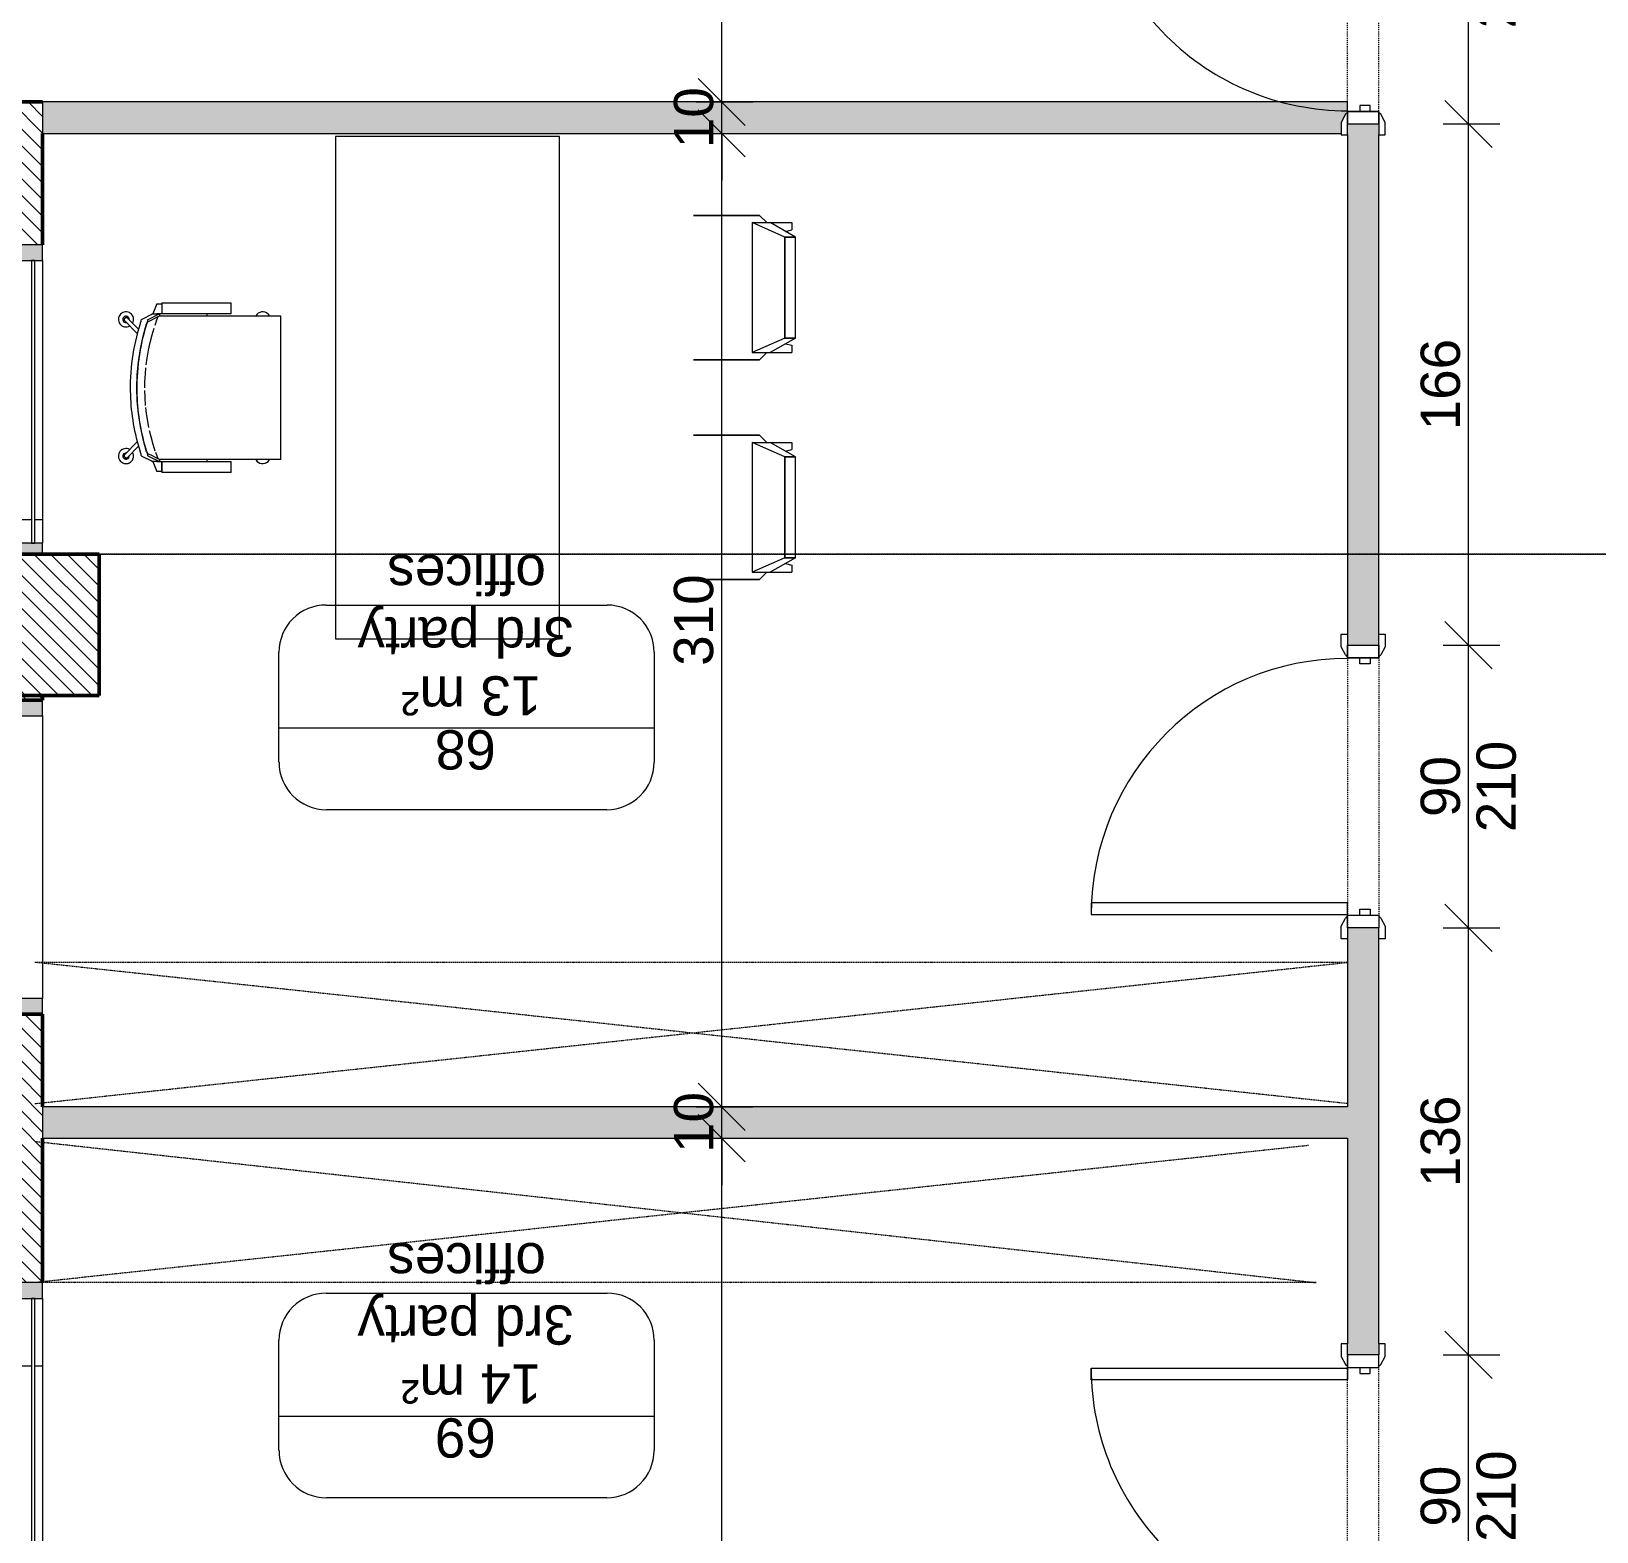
# Model space of a CAD drawing. Header units: centimetres. Extents: x -5566 to 5867, y -120 to 4683.
# Drawn here: x -4984.1 to -4485.6, y 3104.2 to 3582 of the extents above; entities that cross this region are included whole.
import ezdxf

# ---------------------------------------------------------------- set-up
doc = ezdxf.new("R2010")
doc.units = ezdxf.units.CM
doc.linetypes.add('Dash', pattern=[0.6, 0.3, -0.3])
doc.linetypes.add('Hidden_2', pattern=[0.6, 0.4, -0.2])
for name, color, linetype, lineweight in [('A-ANNO-DIMS', 211, 'Continuous', 5), ('A-AREA-IDEN', 2, 'Continuous', 5), ('A-DOOR', 31, 'Continuous', 13), ('A-DOOR-FRAM', 31, 'Continuous', 15), ('A-DOOR-HDLN', 31, 'Dash', 15), ('A-FLOR-OVHD', 1, 'Hidden_2', 18), ('A-GLAZ', 151, 'Continuous', 13), ('A-WALL', 113, 'Continuous', 13), ('A-WALL-PATT', 111, 'Continuous', 20), ('G-IMPT', 8, 'Continuous', 13), ('I-FURN', 30, 'Continuous', 13), ('I-WALL', 2, 'Continuous', 13), ('S-COLS', 52, 'Continuous', 13)]:
    doc.layers.add(name, color=color, linetype=linetype, lineweight=lineweight)
doc.styles.add('Arial', font='arial.ttf', dxfattribs={"height": 12.5})
doc.dimstyles.new('100_200_2_5mm_Arial_cm', dxfattribs={"dimscale": 30.48, "dimtxt": 12.753242, "dimasz": 0.492126, "dimexe": 0.328084, "dimexo": 0.0625, "dimgap": 0.082021, "dimtad": 1, "dimdec": 0, "dimzin": 0, "dimdsep": 46, "dimtxsty": 'Arial', "dimblk1": 'OBLIQUE', "dimblk2": 'OBLIQUE', "dimsah": 1, "dimcen": 0.09, "dimdle": 0.328084, "dimazin": 0, "dimtfac": 1, "dimtdec": 4, "dimtix": 1, "dimtmove": 0, "dimatfit": 3, "dimfxl": 0.328084, "dimfxlon": 1, "dimtvp": 1, "dimtolj": 1, "dimtzin": 0, "dimlwd": 15, "dimlwe": 15, "dimarcsym": 2})
doc.dimstyles.new('200_100_2_5mm_Arial_cm___OpenHeight', dxfattribs={"dimscale": 30.48, "dimtxt": 12.753242, "dimasz": 0.492126, "dimexe": 0.328084, "dimexo": 0.0625, "dimgap": 0.082021, "dimtad": 1, "dimdec": 0, "dimzin": 0, "dimdsep": 46, "dimtxsty": 'Arial', "dimblk1": 'OBLIQUE', "dimblk2": 'OBLIQUE', "dimsah": 1, "dimcen": 0.09, "dimdle": 0.328084, "dimazin": 0, "dimtfac": 1, "dimtdec": 4, "dimtix": 1, "dimtmove": 0, "dimatfit": 3, "dimfxl": 0.328084, "dimfxlon": 1, "dimtvp": 1, "dimtolj": 1, "dimtzin": 0, "dimlwd": 18, "dimlwe": 18, "dimarcsym": 2})

# ---------------------------------------------------------------- blocks, each defined once
blk = doc.blocks.new('AR_Structural_Columns_Concrete_Rec - 450 x 450mm-V5-Level _9_00')
at = {"layer": 'S-COLS'}
h = blk.add_hatch(dxfattribs=at)
h.set_pattern_fill('FP_8', color=8, style=0, pattern_type=2)
h.set_pattern_definition([(315, (0, 797.5), (2.65165, 2.65165), [])])
h.paths.add_polyline_path([(-22.5, 21), (-22.5, -22.5), (22.5, -22.5), (22.5, 22.5), (-22.5, 22.5)], flags=0)
at = {"layer": 'S-COLS', "lineweight": 50}
for p, q in [((22.5, 22.5), (-22.5, 22.5)), ((-22.5, 22.5), (-22.5, -22.5)), ((22.5, -22.5), (22.5, 22.5)), ((-22.5, -22.5), (22.5, -22.5))]:
    blk.add_line(p, q, dxfattribs=at)
blk = doc.blocks.new('AR_Int_Wood_Single - W90H210-1280878-Level _9_00')
at = {"layer": 'A-DOOR', "lineweight": 15}
for p, q in [((37, 5), (37, 86.6)), ((37, 86.6), (40.8, 86.6)), ((40.8, 86.6), (40.8, 5)), ((-45, 5), (-41, 5)), ((-41, 5), (-41, -5)), ((40.8, 5), (37, 5)), ((41, 5), (41, -5)), ((45, 5), (41, 5)), ((-41, -5), (-45, -5)), ((41, -5), (45, -5))]:
    blk.add_line(p, q, dxfattribs=at)
at = {"layer": 'A-DOOR'}
blk.add_arc((40.8, 5), 81.6, 90, 180, dxfattribs=at)
at = {"layer": 'A-DOOR-FRAM'}
for p, q in [((-44.5, 7), (-48.5, 7)), ((-48.5, 7), (-48.5, 5)), ((-48.5, 5), (-45, 5)), ((-41.9, 5.6), (-44.5, 7)), ((44.5, 7), (41.9, 5.6)), ((48.5, 7), (44.5, 7)), ((45, 5), (48.5, 5)), ((48.5, 5), (48.5, 7)), ((-39.1, 1), (-41, 1)), ((-39.1, -2.2), (-39.1, 1)), ((41, 1), (39.1, 1)), ((39.1, 1), (39.1, -2.2)), ((-41, -2.2), (-39.1, -2.2)), ((39.1, -2.2), (41, -2.2)), ((-48.5, -5), (-48.5, -7)), ((-45, -5), (-48.5, -5)), ((-48.5, -7), (-44.5, -7)), ((-44.5, -7), (-41.9, -5.6)), ((41.9, -5.6), (44.5, -7)), ((44.5, -7), (48.5, -7)), ((48.5, -5), (45, -5)), ((48.5, -7), (48.5, -5))]:
    blk.add_line(p, q, dxfattribs=at)
at = {"layer": 'A-DOOR-FRAM', "lineweight": 13}
for p, q in [((-41, 5), (-45, 5)), ((-45, 5), (-45, -5)), ((-41, -5), (-41, 5)), ((45, 5), (41, 5)), ((41, 5), (41, -5)), ((45, -5), (45, 5)), ((-45, -5), (-41, -5)), ((41, -5), (45, -5))]:
    blk.add_line(p, q, dxfattribs=at)
at = {"layer": 'A-DOOR-FRAM'}
for centre, start, end in [((-42.3, 4.9), 7.125, 60.2551), ((42.3, 4.9), 119.7449, 172.875), ((-42.3, -4.9), 299.7449, 352.875), ((42.3, -4.9), 187.125, 240.2551)]:
    blk.add_arc(centre, 0.806, start, end, dxfattribs=at)
at = {"layer": 'A-DOOR-HDLN'}
for p, q in [((-45, 5), (45, 5)), ((-45, -5), (45, -5))]:
    blk.add_line(p, q, dxfattribs=at)
blk = doc.blocks.new('AR_FUR_Chair_Armless - 12ZSTG16_dwg-385050-Level _9_00')
at = {"layer": 'G-IMPT', "lineweight": 5}
for p, q in [((-57.45, 16.09), (-49.41, 20.68)), ((-57.45, 16.09), (-49.41, 20.68)), ((-56.3, 20.68), (-56.3, 18.38)), ((-49.41, 20.68), (-56.3, 20.68)), ((-54.01, 16.09), (-43.66, 20.68)), ((-54.01, 16.09), (-43.66, 20.68)), ((-43.66, 20.68), (-49.41, 20.68)), ((-48.26, 20.68), (-45.96, 22.98)), ((-45.96, 22.98), (-48.26, 20.68)), ((-45.96, 22.98), (-25, 22.98)), ((-25, 22.98), (-45.96, 22.98)), ((-43.66, 20.68), (-43.66, -20.68)), ((-57.45, -16.09), (-57.45, 16.09)), ((-57.45, 16.09), (-54.01, 16.09)), ((-57.45, -16.09), (-57.45, 16.09)), ((-54.01, 16.09), (-57.45, 16.09)), ((-54.3, 17.89), (-56.3, 18.38)), ((-54.01, -16.09), (-54.01, 16.09)), ((-54.01, 16.09), (-54.01, -16.09)), ((-57.45, -16.09), (-54.01, -16.09)), ((-57.45, -16.09), (-49.41, -20.68)), ((-54.01, -16.09), (-57.45, -16.09)), ((-57.45, -16.09), (-49.41, -20.68)), ((-54.3, -17.89), (-56.3, -18.38)), ((-56.3, -18.38), (-56.3, -20.68)), ((-54.01, -16.09), (-43.66, -20.68)), ((-54.01, -16.09), (-43.66, -20.68)), ((-49.41, -20.68), (-56.3, -20.68)), ((-43.66, -20.68), (-49.41, -20.68)), ((-45.96, -22.98), (-48.26, -20.68)), ((-45.96, -22.98), (-48.26, -20.68)), ((-45.96, -22.98), (-25, -22.98)), ((-25, -22.98), (-45.96, -22.98))]:
    blk.add_line(p, q, dxfattribs=at)
blk = doc.blocks.new('AR_FUR_Chair_Armless - AR_FUR_Chair_Armless-1211962-Level _9_00')
at = {"extrusion": (0, 0, -1), "zscale": -1, "rotation": 180}
blk.add_blockref('AR_FUR_Chair_Armless - 12ZSTG16_dwg-385050-Level _9_00', (0, 0), dxfattribs=at)
blk = doc.blocks.new('AR_FUR_Desk_Office - 160_70-376127-Level _9_00')
at = {"layer": 'I-FURN'}
for p, q in [((156.2, 73.1), (-3.8, 73.1)), ((-3.8, 73.1), (-3.8, 1.83)), ((156.2, 1.83), (156.2, 73.1)), ((-3.8, 1.83), (156.2, 1.83))]:
    blk.add_line(p, q, dxfattribs=at)
blk = doc.blocks.new('AR_FUR_Chair_Office - AR_FUR_Chair_Office-V21-Level _9_00')
at = {"layer": 'I-FURN'}
for p, q in [((22.86, 27.5), (-22.86, 27.5)), ((-22.86, 27.04), (-22.86, 27.5)), ((-22.86, 24.73), (-22.86, 27.04)), ((22.86, 27.5), (22.86, 27.04)), ((22.86, 27.04), (22.86, 24.73)), ((-22.86, 17), (-22.86, 24.73)), ((22.86, 24.73), (22.86, 17)), ((-22.86, 16.18), (-22.86, 17)), ((-22.86, -7.93), (-22.86, 16.18)), ((22.86, 17), (22.86, 16.18)), ((22.86, 16.18), (22.86, -7.93)), ((-23.5, 11.78), (-26.99, 11.72)), ((-26.99, 11.46), (-26.99, 11.72)), ((-26.99, 9.43), (-26.99, 11.46)), ((-23.5, 11.77), (-23.5, 11.51)), ((-23.5, 11.51), (-23.5, 9.43)), ((26.99, 11.72), (23.5, 11.78)), ((23.5, 11.51), (23.5, 11.77)), ((23.5, 9.43), (23.5, 11.51)), ((26.99, 11.72), (26.99, 11.46)), ((26.99, 11.46), (26.99, 9.43)), ((-26.99, 6.79), (-26.99, 9.43)), ((-26.99, -10.16), (-26.99, 6.79)), ((-23.5, 9.43), (-23.5, 6.79)), ((-23.5, 6.79), (-23.5, -10.16)), ((23.5, 6.79), (23.5, 9.43)), ((23.5, -10.16), (23.5, 6.79)), ((26.99, 9.43), (26.99, 6.79)), ((26.99, 6.79), (26.99, -10.16)), ((-22.86, 4.13), (-23.5, 4.13)), ((23.5, 4.13), (22.86, 4.13)), ((-22.86, -11.14), (-22.86, -7.93)), ((22.86, -7.93), (22.86, -11.14)), ((-26.99, -10.32), (-26.99, -10.16)), ((-26.99, -10.32), (-23.5, -10.32)), ((-26.67, -10.32), (-23.5, -10.32)), ((-26.67, -10.67), (-26.67, -10.32)), ((-26.67, -11.94), (-26.67, -10.67)), ((-26.67, -11.94), (-23.5, -13.21)), ((-23.5, -10.16), (-23.5, -10.32)), ((-23.5, -10.32), (-23.5, -11.11)), ((-23.5, -11.11), (-22.91, -11.11)), ((-23.5, -11.11), (-21.65, -14.8)), ((-23.5, -11.11), (-23.5, -11.94)), ((-23.5, -13.21), (-23.5, -11.94)), ((-23.5, -13.21), (-21.65, -16.89)), ((-22.91, -11.11), (-22.86, -11.11)), ((-22.89, -11.11), (-22.86, -11.11)), ((-22.86, -11.11), (-22.86, -11.11)), ((22.64, -11.55), (20.59, -12.29)), ((21.65, -14.8), (23.5, -11.11)), ((21.65, -16.89), (23.5, -13.21)), ((22.86, -11.11), (22.89, -11.11)), ((22.86, -11.11), (22.86, -11.11)), ((22.86, -11.11), (22.91, -11.11)), ((22.91, -11.11), (23.5, -11.11)), ((23.5, -10.32), (23.5, -10.16)), ((23.5, -10.32), (26.99, -10.32)), ((26.67, -10.32), (23.5, -10.32)), ((23.5, -11.11), (23.5, -10.32)), ((23.5, -11.94), (23.5, -11.11)), ((23.5, -13.21), (26.67, -11.94)), ((23.5, -11.94), (23.5, -13.21)), ((26.67, -10.32), (26.67, -10.67)), ((26.67, -10.67), (26.67, -11.94)), ((26.99, -10.16), (26.99, -10.32)), ((-22.17, -21.27), (-18.66, -17.76)), ((-17.25, -18.15), (-21.27, -22.17)), ((21.27, -22.17), (17.25, -18.15)), ((18.66, -17.76), (22.17, -21.27)), ((-22.06, -22.17), (-22.17, -22.06)), ((22.17, -22.06), (22.06, -22.17))]:
    blk.add_line(p, q, dxfattribs=at)
at = {"layer": 'I-FURN', "flags": 128}
for points in [[(-21.02, -14.79), (-21.63, -13.57), (-22.24, -12.35), (-22.85, -11.12)], [(-19.89, -12.52), (-21.67, -11.92), (-22.64, -11.55)], [(-21.65, -14.8), (-21.58, -14.86), (-21.44, -14.91), (-21.23, -14.96), (-20.97, -14.99)], [(-7.32, -15.31), (-9.44, -15.04), (-11.93, -14.61), (-14.41, -14.08), (-16.85, -13.46), (-18.95, -12.83)], [(12.7, -14.45), (10.7, -14.83), (8.2, -15.21), (6.28, -15.42)], [(20.19, -12.43), (18.08, -13.11), (15.64, -13.78), (13.69, -14.24)], [(20.97, -14.99), (21.23, -14.96), (21.44, -14.91), (21.58, -14.86), (21.65, -14.8)], [(22.85, -11.12), (22.24, -12.35), (21.63, -13.57), (21.02, -14.79)], [(-21.65, -16.89), (-21.58, -16.95), (-21.44, -17), (-21.23, -17.05), (-20.97, -17.08)], [(-20.87, -15.01), (-20.63, -15.1), (-20.39, -15.18)], [(20.39, -15.18), (16.4, -16.31), (12.36, -17.18), (8.26, -17.81), (4.14, -18.19), (0, -18.32), (-4.14, -18.19), (-8.26, -17.81), (-12.36, -17.18), (-16.4, -16.31), (-20.39, -15.18)], [(0, -15.74), (-1.89, -15.72), (-4.42, -15.59), (-6.32, -15.42)], [(5.61, -15.5), (3.16, -15.67), (0.87, -15.74)], [(20.39, -15.18), (20.63, -15.1), (20.87, -15.01)], [(20.97, -17.08), (21.23, -17.05), (21.44, -17), (21.58, -16.95), (21.65, -16.89)], [(-22.17, -21.27), (-22.25, -21.37), (-22.3, -21.48), (-22.33, -21.6), (-22.33, -21.73), (-22.3, -21.85), (-22.25, -21.96), (-22.17, -22.06)], [(-22.06, -22.17), (-21.96, -22.25), (-21.85, -22.3), (-21.73, -22.33), (-21.6, -22.33), (-21.48, -22.3), (-21.37, -22.25), (-21.27, -22.17)], [(21.27, -22.17), (21.37, -22.25), (21.48, -22.3), (21.6, -22.33), (21.73, -22.33), (21.85, -22.3), (21.96, -22.25), (22.06, -22.17)], [(22.17, -22.06), (22.25, -21.96), (22.3, -21.85), (22.33, -21.73), (22.33, -21.6), (22.3, -21.48), (22.25, -21.37), (22.17, -21.27)]]:
    blk.add_lwpolyline(points, dxfattribs=at)
at = {"layer": 'I-FURN'}
for centre, radius, start, end in [((-21.77, 21.77), 2.41, 135, 243), ((-21.77, 21.77), 2.4, 135, 243), ((-21.77, 21.77), 2.41, 116.9187, 135), ((-21.77, 21.77), 2.4, 117.0899, 135), ((21.77, 21.77), 2.4, 297, 45), ((21.77, 21.77), 2.41, 45, 63.0813), ((21.77, 21.77), 2.4, 45, 62.9101), ((21.77, 21.77), 2.41, 297, 45), ((-22.86, -13.21), 0.635, 180, 232.4486), ((-22.91, -11.43), 0.317, 79.4439, 90), ((22.91, -11.43), 0.318, 90, 100.5561), ((22.86, -13.21), 0.635, 307.5514, 0), ((-21.77, -21.77), 2.41, 60.3294, 225), ((-21.77, -21.77), 2.4, 60.4231, 225), ((21.77, -21.77), 2.41, 315, 119.6706), ((21.77, -21.77), 2.4, 315, 119.5769), ((-21.77, -21.77), 2.41, 225, 29.6706), ((-21.77, -21.77), 2.4, 225, 29.5769), ((-21.77, -21.77), 1, 85, 225), ((-21.77, -21.77), 1, 225, 5), ((-21.77, -21.77), 0.555, 183.4267, 225), ((-21.77, -21.77), 0.555, 225, 266.5733), ((21.77, -21.77), 2.41, 150.3294, 315), ((21.77, -21.77), 2.4, 150.4231, 315), ((21.77, -21.77), 1, 175, 315), ((21.77, -21.77), 1, 315, 95), ((21.77, -21.77), 0.555, 273.4267, 315), ((21.77, -21.77), 0.555, 315, 356.5733)]:
    blk.add_arc(centre, radius, start, end, dxfattribs=at)
for points in [[(-23.48, -13.36), (-23.47, -13.37), (-23.47, -13.38), (-23.47, -13.38)], [(-22.85, -11.12), (-22.86, -11.12), (-22.86, -11.12), (-22.86, -11.12)], [(-20.95, -14.84), (-20.97, -14.83), (-21, -14.81), (-21.02, -14.8), (-21.02, -14.79)], [(-20.39, -15.08), (-20.5, -15.04), (-20.73, -14.96), (-20.9, -14.88), (-20.95, -14.84)], [(20.95, -14.84), (20.9, -14.88), (20.73, -14.96), (20.5, -15.04), (20.39, -15.08)], [(21.02, -14.79), (21.02, -14.8), (21, -14.81), (20.97, -14.83), (20.95, -14.84)], [(22.86, -11.12), (22.86, -11.12), (22.86, -11.12), (22.85, -11.12)], [(23.47, -13.38), (23.47, -13.38), (23.47, -13.37), (23.48, -13.36)], [(-20.97, -14.99), (-20.95, -14.99), (-20.92, -15), (-20.89, -15.01), (-20.87, -15.01)], [(-20.97, -17.08), (-20.95, -17.09), (-20.92, -17.09), (-20.89, -17.1), (-20.87, -17.11)], [(-20.87, -17.11), (-20.79, -17.14), (-20.64, -17.2), (-20.47, -17.25), (-20.39, -17.28)], [(20.39, -17.28), (20.47, -17.25), (20.64, -17.2), (20.79, -17.14), (20.87, -17.11)], [(20.87, -15.01), (20.89, -15.01), (20.92, -15), (20.95, -14.99), (20.97, -14.99)], [(20.87, -17.11), (20.89, -17.1), (20.92, -17.09), (20.95, -17.09), (20.97, -17.08)]]:
    blk.add_open_spline(points, degree=3, dxfattribs=at)
for points, knots in [([(-23.41, -13.53), (-23.4, -13.54), (-23.39, -13.55), (-23.38, -13.57), (-23.37, -13.58)], [0.46885825, 0.46885825, 0.46885825, 0.46885825, 0.5, 0.54714413, 0.54714413, 0.54714413, 0.54714413]), ([(-23.29, -13.67), (-23.28, -13.68), (-23.27, -13.69), (-23.25, -13.71), (-23.25, -13.71)], [0.70536216, 0.70536216, 0.70536216, 0.70536216, 0.75, 0.77420596, 0.77420596, 0.77420596, 0.77420596]), ([(23.25, -13.71), (23.25, -13.71), (23.27, -13.69), (23.28, -13.68), (23.29, -13.67)], [0.22579404, 0.22579404, 0.22579404, 0.22579404, 0.25, 0.29463784, 0.29463784, 0.29463784, 0.29463784]), ([(23.37, -13.58), (23.38, -13.57), (23.39, -13.55), (23.4, -13.54), (23.41, -13.53)], [0.45285587, 0.45285587, 0.45285587, 0.45285587, 0.5, 0.53114175, 0.53114175, 0.53114175, 0.53114175]), ([(20.39, -15.08), (14.54, -16.92), (4.62, -18.62), (-9.22, -17.92), (-16.73, -16.23), (-20.39, -15.08)], [0, 0, 0, 0, 0.444444, 0.722222, 1, 1, 1, 1]), ([(-20.39, -17.28), (-16.73, -18.43), (-9.22, -20.11), (4.62, -20.82), (14.54, -19.12), (20.39, -17.28)], [-1, -1, -1, -1, -0.722222, -0.444444, 0, 0, 0, 0])]:
    blk.add_open_spline(points, degree=3, knots=knots, dxfattribs=at)
blk = doc.blocks.new('AR_Int_Wood_Single - W90H210-1280839-Level _9_00')
at = {"layer": 'A-DOOR', "lineweight": 15}
for p, q in [((-41, 5), (-45, 5)), ((-41, -5), (-41, 5)), ((41, -5), (41, 5)), ((41, 5), (45, 5)), ((-45, -5), (-41, -5)), ((37, -5), (37, -86.6)), ((40.8, -5), (37, -5)), ((40.8, -86.6), (40.8, -5)), ((45, -5), (41, -5)), ((37, -86.6), (40.8, -86.6))]:
    blk.add_line(p, q, dxfattribs=at)
at = {"layer": 'A-DOOR'}
blk.add_arc((40.8, -5), 81.6, 180, 270, dxfattribs=at)
at = {"layer": 'A-DOOR-FRAM'}
for p, q in [((-48.5, 7), (-44.5, 7)), ((-48.5, 5), (-48.5, 7)), ((-45, 5), (-48.5, 5)), ((-44.5, 7), (-41.9, 5.6)), ((41.9, 5.6), (44.5, 7)), ((44.5, 7), (48.5, 7)), ((48.5, 5), (45, 5)), ((48.5, 7), (48.5, 5)), ((-41, 2.2), (-39.1, 2.2)), ((-39.1, 2.2), (-39.1, -1)), ((39.1, 2.2), (41, 2.2)), ((39.1, -1), (39.1, 2.2)), ((-39.1, -1), (-41, -1)), ((41, -1), (39.1, -1)), ((-48.5, -7), (-48.5, -5)), ((-48.5, -5), (-45, -5)), ((-44.5, -7), (-48.5, -7)), ((-41.9, -5.6), (-44.5, -7)), ((44.5, -7), (41.9, -5.6)), ((48.5, -7), (44.5, -7)), ((45, -5), (48.5, -5)), ((48.5, -5), (48.5, -7))]:
    blk.add_line(p, q, dxfattribs=at)
at = {"layer": 'A-DOOR-FRAM', "lineweight": 13}
for p, q in [((-45, -5), (-45, 5)), ((-45, 5), (-41, 5)), ((-41, 5), (-41, -5)), ((41, 5), (45, 5)), ((41, -5), (41, 5)), ((45, 5), (45, -5)), ((-41, -5), (-45, -5)), ((45, -5), (41, -5))]:
    blk.add_line(p, q, dxfattribs=at)
at = {"layer": 'A-DOOR-FRAM'}
for centre, start, end in [((-42.3, 4.9), 7.125, 60.2551), ((42.3, 4.9), 119.7449, 172.875), ((-42.3, -4.9), 299.7449, 352.875), ((42.3, -4.9), 187.125, 240.2551)]:
    blk.add_arc(centre, 0.806, start, end, dxfattribs=at)
at = {"layer": 'A-DOOR-HDLN'}
for p, q in [((-45, 5), (45, 5)), ((-45, -5), (45, -5))]:
    blk.add_line(p, q, dxfattribs=at)
blk = doc.blocks.new('AR_Ext_Metal_Single_Fix - W100H175-1625960-Level _9_00')
at = {"layer": 'A-GLAZ'}
h = blk.add_hatch(color=256, dxfattribs=at)
h.paths.add_polyline_path([(48.5, -12.5), (48.5, 12.5), (45, 12.5), (45, -12.5)], flags=0)
h.paths.add_polyline_path([(-45, -12.5), (-45, 12.5), (-50, 12.5), (-50, -12.5)], flags=0)
h = blk.add_hatch(dxfattribs=at)
h.set_pattern_fill('FP_79', color=256, style=0, pattern_type=2)
h.set_pattern_definition([(90, (-726.5, 8), (-100, 6e-15), []), (180, (-726.5, 8), (-6e-15, -50), [])])
h.paths.add_polyline_path([(45, -12.5), (45, 9), (-45, 9), (-45, -12.5), (-1.42, -12.5)], flags=0)
h.paths.add_polyline_path([(-41.21, 10), (45, 10), (45, 12.5), (-45, 12.5), (-45, 10)], flags=0)
at = {"layer": 'A-GLAZ', "lineweight": 15}
for p, q in [((-45, 12.5), (-50, 12.5)), ((-50, 12.5), (-50, -12.5)), ((-45, -12.5), (-45, 12.5)), ((48.5, 12.5), (45, 12.5)), ((45, 12.5), (45, -12.5)), ((-50, -12.5), (-45, -12.5)), ((45, -12.5), (48.5, -12.5))]:
    blk.add_line(p, q, dxfattribs=at)
at = {"layer": 'A-GLAZ'}
for p, q in [((-45, 12.5), (45, 12.5)), ((45, -12.5), (-45, -12.5))]:
    blk.add_line(p, q, dxfattribs=at)
at = {"layer": 'A-GLAZ', "lineweight": 18}
for p, q in [((45, 10), (-45, 10)), ((-45, 10), (-45, 9)), ((45, 9), (45, 10)), ((-45, 9), (45, 9))]:
    blk.add_line(p, q, dxfattribs=at)
blk = doc.blocks.new('AR_Ext_Metal_Single_Fix - W100H175-V102-Level _9_00')
at = {"layer": 'A-GLAZ'}
h = blk.add_hatch(color=256, dxfattribs=at)
h.paths.add_polyline_path([(-50, 12.5), (-50, -12.5), (-45, -12.5), (-45, 12.5)], flags=0)
h.paths.add_polyline_path([(50, 12.5), (45, 12.5), (45, -12.5), (50, -12.5), (50, 0)], flags=0)
h = blk.add_hatch(dxfattribs=at)
h.set_pattern_fill('FP_80', color=256, style=0, pattern_type=2)
h.set_pattern_definition([(270, (871.5, -8), (100, 6e-15), []), (0, (871.5, -8), (0, 50), [])])
h.paths.add_polyline_path([(45, 12.5), (-45, 12.5), (-45, 10), (45, 10)], flags=0)
h.paths.add_polyline_path([(-45, 9), (-45, -12.5), (45, -12.5), (45, 9), (-12.72, 9)], flags=0)
at = {"layer": 'A-GLAZ', "lineweight": 15}
for p, q in [((-45, 12.5), (-50, 12.5)), ((-45, -12.5), (-45, 12.5)), ((50, 12.5), (45, 12.5)), ((45, 12.5), (45, -12.5)), ((-50, -12.5), (-45, -12.5)), ((45, -12.5), (50, -12.5))]:
    blk.add_line(p, q, dxfattribs=at)
at = {"layer": 'A-GLAZ'}
for p, q in [((-45, 12.5), (45, 12.5)), ((45, -12.5), (-45, -12.5))]:
    blk.add_line(p, q, dxfattribs=at)
at = {"layer": 'A-GLAZ', "lineweight": 18}
for p, q in [((45, 10), (-45, 10)), ((-45, 10), (-45, 9)), ((45, 9), (45, 10)), ((-45, 9), (45, 9))]:
    blk.add_line(p, q, dxfattribs=at)
blk = doc.blocks.new('AR_Ext_Metal_Single_Fix - W100H175-V103-Level _9_00')
at = {"layer": 'A-GLAZ'}
h = blk.add_hatch(color=256, dxfattribs=at)
h.paths.add_polyline_path([(-50, -12.5), (-45, -12.5), (-45, 12.5), (-50, 12.5), (-50, 0)], flags=0)
h.paths.add_polyline_path([(45, -12.5), (50, -12.5), (50, 12.5), (45, 12.5), (45, 0)], flags=0)
h = blk.add_hatch(dxfattribs=at)
h.set_pattern_fill('FP_81', color=256, style=0, pattern_type=2)
h.set_pattern_definition([(90, (-1057, 8), (-100, 6e-15), []), (180, (-1057, 8), (-6e-15, -50), [])])
h.paths.add_polyline_path([(45, -12.5), (45, 9), (-45, 9), (-45, -12.5), (-13.63, -12.5)], flags=0)
h.paths.add_polyline_path([(-45, 10), (45, 10), (45, 12.5), (-45, 12.5)], flags=0)
at = {"layer": 'A-GLAZ', "lineweight": 15}
for p, q in [((-45, 12.5), (-50, 12.5)), ((-50, 12.5), (-50, -12.5)), ((-45, -12.5), (-45, 12.5)), ((50, 12.5), (45, 12.5)), ((45, 12.5), (45, -12.5)), ((50, -12.5), (50, 12.5)), ((-50, -12.5), (-45, -12.5)), ((45, -12.5), (50, -12.5))]:
    blk.add_line(p, q, dxfattribs=at)
at = {"layer": 'A-GLAZ'}
for p, q in [((-45, 12.5), (45, 12.5)), ((45, -12.5), (-45, -12.5))]:
    blk.add_line(p, q, dxfattribs=at)
at = {"layer": 'A-GLAZ', "lineweight": 18}
for p, q in [((45, 10), (-45, 10)), ((-45, 10), (-45, 9)), ((45, 9), (45, 10)), ((-45, 9), (45, 9))]:
    blk.add_line(p, q, dxfattribs=at)
blk = doc.blocks.new('_Oblique')
at = {"color": 0, "linetype": 'ByBlock', "lineweight": -2}
blk.add_line((-0.5, -0.5), (0.5, 0.5), dxfattribs=at)
blk = doc.blocks.new('DIMBLOCK17-Level _9_00')
at = {"layer": 'A-ANNO-DIMS', "color": 0, "lineweight": 15, "transparency": 16777216}
for p, q in [((-4764.25, 2872.48), (-4764.25, 3239.49)), ((-4772.35, 3229.49), (-4754.25, 3229.49)), ((-4772.35, 2882.48), (-4754.25, 2882.48))]:
    blk.add_line(p, q, dxfattribs=at)
at = {"layer": 'Defpoints', "color": 0, "transparency": 16777216}
for p in [(-4774.25, 3229.49), (-4764.25, 3229.49), (-4774.25, 2882.48)]:
    blk.add_point(p, dxfattribs=at)
at = {"layer": 'A-ANNO-DIMS', "color": 0, "lineweight": 15, "transparency": 16777216, "xscale": 15, "yscale": 15, "zscale": 15}
for p, rotation in [((-4764.25, 3229.49), 90), ((-4764.25, 2882.48), 270)]:
    blk.add_blockref('_Oblique', p, dxfattribs=dict(at, rotation=rotation))
at = {"layer": 'A-ANNO-DIMS', "color": 0, "lineweight": 15, "transparency": 16777216, "insert": (-4773.14, 3055.99), "char_height": 12.5, "width": 34.6103, "attachment_point": 5, "rotation": 90, "style": 'Arial'}
blk.add_mtext('\\A1;347', dxfattribs=at)
blk = doc.blocks.new('DIMBLOCK18-Level _9_00')
at = {"layer": 'A-ANNO-DIMS', "color": 0, "lineweight": 15, "transparency": 16777216}
for p, q in [((-4764.25, 3239.49), (-4764.25, 3254.49)), ((-4772.35, 3239.49), (-4754.25, 3239.49)), ((-4764.25, 3229.49), (-4764.25, 3239.49)), ((-4772.35, 3229.49), (-4754.25, 3229.49)), ((-4764.25, 3229.49), (-4764.25, 3214.49))]:
    blk.add_line(p, q, dxfattribs=at)
at = {"layer": 'Defpoints', "color": 0, "transparency": 16777216}
for p in [(-4774.25, 3239.49), (-4764.25, 3239.49), (-4774.25, 3229.49)]:
    blk.add_point(p, dxfattribs=at)
at = {"layer": 'A-ANNO-DIMS', "color": 0, "lineweight": 15, "transparency": 16777216, "xscale": 15, "yscale": 15, "zscale": 15}
for p, rotation in [((-4764.25, 3239.49), 270), ((-4764.25, 3229.49), 90)]:
    blk.add_blockref('_Oblique', p, dxfattribs=dict(at, rotation=rotation))
at = {"layer": 'A-ANNO-DIMS', "color": 0, "lineweight": 15, "transparency": 16777216, "insert": (-4773.13, 3234.49), "char_height": 12.5, "width": 23.0736, "attachment_point": 5, "rotation": 90, "style": 'Arial'}
blk.add_mtext('\\A1;10', dxfattribs=at)
blk = doc.blocks.new('DIMBLOCK19-Level _9_00')
at = {"layer": 'A-ANNO-DIMS', "color": 0, "lineweight": 15, "transparency": 16777216}
for p, q in [((-4764.25, 3229.49), (-4764.25, 3559.49)), ((-4772.35, 3549.49), (-4754.25, 3549.49)), ((-4772.35, 3239.49), (-4754.25, 3239.49))]:
    blk.add_line(p, q, dxfattribs=at)
at = {"layer": 'Defpoints', "color": 0, "transparency": 16777216}
for p in [(-4774.25, 3549.49), (-4764.25, 3549.49), (-4774.25, 3239.49)]:
    blk.add_point(p, dxfattribs=at)
at = {"layer": 'A-ANNO-DIMS', "color": 0, "lineweight": 15, "transparency": 16777216, "xscale": 15, "yscale": 15, "zscale": 15}
for p, rotation in [((-4764.25, 3549.49), 90), ((-4764.25, 3239.49), 270)]:
    blk.add_blockref('_Oblique', p, dxfattribs=dict(at, rotation=rotation))
at = {"layer": 'A-ANNO-DIMS', "color": 0, "lineweight": 15, "transparency": 16777216, "insert": (-4773.14, 3394.49), "char_height": 12.5, "width": 34.6103, "attachment_point": 5, "rotation": 90, "style": 'Arial'}
blk.add_mtext('\\A1;310', dxfattribs=at)
blk = doc.blocks.new('DIMBLOCK20-Level _9_00')
at = {"layer": 'A-ANNO-DIMS', "color": 0, "lineweight": 15, "transparency": 16777216}
for p, q in [((-4764.25, 3559.49), (-4764.25, 3574.49)), ((-4772.35, 3559.49), (-4754.25, 3559.49)), ((-4764.25, 3549.49), (-4764.25, 3559.49)), ((-4772.35, 3549.49), (-4754.25, 3549.49)), ((-4764.25, 3549.49), (-4764.25, 3534.49))]:
    blk.add_line(p, q, dxfattribs=at)
at = {"layer": 'Defpoints', "color": 0, "transparency": 16777216}
for p in [(-4774.25, 3559.49), (-4764.25, 3559.49), (-4774.25, 3549.49)]:
    blk.add_point(p, dxfattribs=at)
at = {"layer": 'A-ANNO-DIMS', "color": 0, "lineweight": 15, "transparency": 16777216, "xscale": 15, "yscale": 15, "zscale": 15}
for p, rotation in [((-4764.25, 3559.49), 270), ((-4764.25, 3549.49), 90)]:
    blk.add_blockref('_Oblique', p, dxfattribs=dict(at, rotation=rotation))
at = {"layer": 'A-ANNO-DIMS', "color": 0, "lineweight": 15, "transparency": 16777216, "insert": (-4773.13, 3554.49), "char_height": 12.5, "width": 23.0736, "attachment_point": 5, "rotation": 90, "style": 'Arial'}
blk.add_mtext('\\A1;10', dxfattribs=at)
blk = doc.blocks.new('DIMBLOCK21-Level _9_00')
at = {"layer": 'A-ANNO-DIMS', "color": 0, "lineweight": 15, "transparency": 16777216}
for p, q in [((-4764.25, 3549.49), (-4764.25, 3879.49)), ((-4772.35, 3869.49), (-4754.25, 3869.49)), ((-4772.35, 3559.49), (-4754.25, 3559.49))]:
    blk.add_line(p, q, dxfattribs=at)
at = {"layer": 'Defpoints', "color": 0, "transparency": 16777216}
for p in [(-4774.25, 3869.49), (-4764.25, 3869.49), (-4774.25, 3559.49)]:
    blk.add_point(p, dxfattribs=at)
at = {"layer": 'A-ANNO-DIMS', "color": 0, "lineweight": 15, "transparency": 16777216, "xscale": 15, "yscale": 15, "zscale": 15}
for p, rotation in [((-4764.25, 3869.49), 90), ((-4764.25, 3559.49), 270)]:
    blk.add_blockref('_Oblique', p, dxfattribs=dict(at, rotation=rotation))
at = {"layer": 'A-ANNO-DIMS', "color": 0, "lineweight": 15, "transparency": 16777216, "insert": (-4773.14, 3714.49), "char_height": 12.5, "width": 34.6103, "attachment_point": 5, "rotation": 90, "style": 'Arial'}
blk.add_mtext('\\A1;310', dxfattribs=at)
blk = doc.blocks.new('AR_TAG_Room - Room_Number_Area-320731-Level _9_00')
at = {"layer": 'A-AREA-IDEN'}
for p, q in [((-0.8926, 0.5188), (0.8926, 0.5188)), ((-1.1946, 0), (-1.1946, 0.2169)), ((1.1946, 0.2169), (1.1946, 0)), ((-1.1946, -0.4845), (-1.1946, 0)), ((-1.1946, 0), (1.1946, 0)), ((1.1946, 0), (1.1946, -0.4845)), ((0.8947, -0.7844), (-0.8947, -0.7844))]:
    blk.add_line(p, q, dxfattribs=at)
for centre, radius, start, end in [((-0.8926, 0.2169), 0.3019, 90, 180), ((0.8926, 0.2169), 0.3019, 0, 90), ((-0.8947, -0.4845), 0.2999, 180, 270), ((0.8947, -0.4845), 0.2999, 270, 0)]:
    blk.add_arc(centre, radius, start, end, dxfattribs=at)
blk = doc.blocks.new('DIMBLOCK131-Level _9_00')
at = {"layer": 'A-ANNO-DIMS', "color": 0, "lineweight": 18, "transparency": 16777216}
for p, q in [((-4526.44, 3060.49), (-4526.44, 3170.49)), ((-4534.53, 3160.49), (-4516.44, 3160.49)), ((-4534.53, 3070.49), (-4516.44, 3070.49))]:
    blk.add_line(p, q, dxfattribs=at)
at = {"layer": 'Defpoints', "color": 0, "transparency": 16777216}
for p in [(-4536.44, 3160.49), (-4526.44, 3160.49), (-4536.44, 3070.49)]:
    blk.add_point(p, dxfattribs=at)
at = {"layer": 'A-ANNO-DIMS', "color": 0, "lineweight": 18, "transparency": 16777216, "xscale": 15, "yscale": 15, "zscale": 15}
for p, rotation in [((-4526.44, 3160.49), 90), ((-4526.44, 3070.49), 270)]:
    blk.add_blockref('_Oblique', p, dxfattribs=dict(at, rotation=rotation))
at = {"layer": 'A-ANNO-DIMS', "color": 0, "lineweight": 18, "transparency": 16777216, "char_height": 12.5, "width": 34.6103, "attachment_point": 5, "rotation": 90, "style": 'Arial'}
for s, insert in [('\\A1;210', (-4517.55, 3115.49)), ('\\A1;90', (-4535.32, 3115.49))]:
    blk.add_mtext(s, dxfattribs=dict(at, insert=insert))
blk = doc.blocks.new('DIMBLOCK132-Level _9_00')
at = {"layer": 'A-ANNO-DIMS', "color": 0, "lineweight": 18, "transparency": 16777216}
for p, q in [((-4526.44, 3150.49), (-4526.44, 3306.49)), ((-4534.53, 3296.49), (-4516.44, 3296.49)), ((-4534.53, 3160.49), (-4516.44, 3160.49))]:
    blk.add_line(p, q, dxfattribs=at)
at = {"layer": 'Defpoints', "color": 0, "transparency": 16777216}
for p in [(-4536.44, 3296.49), (-4526.44, 3296.49), (-4536.44, 3160.49)]:
    blk.add_point(p, dxfattribs=at)
at = {"layer": 'A-ANNO-DIMS', "color": 0, "lineweight": 18, "transparency": 16777216, "xscale": 15, "yscale": 15, "zscale": 15}
for p, rotation in [((-4526.44, 3296.49), 90), ((-4526.44, 3160.49), 270)]:
    blk.add_blockref('_Oblique', p, dxfattribs=dict(at, rotation=rotation))
at = {"layer": 'A-ANNO-DIMS', "color": 0, "lineweight": 18, "transparency": 16777216, "insert": (-4535.32, 3228.49), "char_height": 12.5, "width": 34.6103, "attachment_point": 5, "rotation": 90, "style": 'Arial'}
blk.add_mtext('\\A1;136', dxfattribs=at)
blk = doc.blocks.new('DIMBLOCK133-Level _9_00')
at = {"layer": 'A-ANNO-DIMS', "color": 0, "lineweight": 18, "transparency": 16777216}
for p, q in [((-4526.44, 3286.49), (-4526.44, 3396.49)), ((-4534.53, 3386.49), (-4516.44, 3386.49)), ((-4534.53, 3296.49), (-4516.44, 3296.49))]:
    blk.add_line(p, q, dxfattribs=at)
at = {"layer": 'Defpoints', "color": 0, "transparency": 16777216}
for p in [(-4536.44, 3386.49), (-4526.44, 3386.49), (-4536.44, 3296.49)]:
    blk.add_point(p, dxfattribs=at)
at = {"layer": 'A-ANNO-DIMS', "color": 0, "lineweight": 18, "transparency": 16777216, "xscale": 15, "yscale": 15, "zscale": 15}
for p, rotation in [((-4526.44, 3386.49), 90), ((-4526.44, 3296.49), 270)]:
    blk.add_blockref('_Oblique', p, dxfattribs=dict(at, rotation=rotation))
at = {"layer": 'A-ANNO-DIMS', "color": 0, "lineweight": 18, "transparency": 16777216, "char_height": 12.5, "width": 34.6103, "attachment_point": 5, "rotation": 90, "style": 'Arial'}
for s, insert in [('\\A1;210', (-4517.55, 3341.49)), ('\\A1;90', (-4535.32, 3341.49))]:
    blk.add_mtext(s, dxfattribs=dict(at, insert=insert))
blk = doc.blocks.new('DIMBLOCK134-Level _9_00')
at = {"layer": 'A-ANNO-DIMS', "color": 0, "lineweight": 18, "transparency": 16777216}
for p, q in [((-4526.44, 3376.49), (-4526.44, 3562.49)), ((-4534.53, 3552.49), (-4516.44, 3552.49)), ((-4534.53, 3386.49), (-4516.44, 3386.49))]:
    blk.add_line(p, q, dxfattribs=at)
at = {"layer": 'Defpoints', "color": 0, "transparency": 16777216}
for p in [(-4536.44, 3552.49), (-4526.44, 3552.49), (-4536.44, 3386.49)]:
    blk.add_point(p, dxfattribs=at)
at = {"layer": 'A-ANNO-DIMS', "color": 0, "lineweight": 18, "transparency": 16777216, "xscale": 15, "yscale": 15, "zscale": 15}
for p, rotation in [((-4526.44, 3552.49), 90), ((-4526.44, 3386.49), 270)]:
    blk.add_blockref('_Oblique', p, dxfattribs=dict(at, rotation=rotation))
at = {"layer": 'A-ANNO-DIMS', "color": 0, "lineweight": 18, "transparency": 16777216, "insert": (-4535.32, 3469.49), "char_height": 12.5, "width": 34.6103, "attachment_point": 5, "rotation": 90, "style": 'Arial'}
blk.add_mtext('\\A1;166', dxfattribs=at)
blk = doc.blocks.new('DIMBLOCK135-Level _9_00')
at = {"layer": 'A-ANNO-DIMS', "color": 0, "lineweight": 18, "transparency": 16777216}
for p, q in [((-4526.44, 3542.49), (-4526.44, 3652.49)), ((-4534.53, 3642.49), (-4516.44, 3642.49)), ((-4534.53, 3552.49), (-4516.44, 3552.49))]:
    blk.add_line(p, q, dxfattribs=at)
at = {"layer": 'Defpoints', "color": 0, "transparency": 16777216}
for p in [(-4536.44, 3642.49), (-4526.44, 3642.49), (-4536.44, 3552.49)]:
    blk.add_point(p, dxfattribs=at)
at = {"layer": 'A-ANNO-DIMS', "color": 0, "lineweight": 18, "transparency": 16777216, "xscale": 15, "yscale": 15, "zscale": 15}
for p, rotation in [((-4526.44, 3642.49), 90), ((-4526.44, 3552.49), 270)]:
    blk.add_blockref('_Oblique', p, dxfattribs=dict(at, rotation=rotation))
at = {"layer": 'A-ANNO-DIMS', "color": 0, "lineweight": 18, "transparency": 16777216, "char_height": 12.5, "width": 34.6103, "attachment_point": 5, "rotation": 90, "style": 'Arial'}
for s, insert in [('\\A1;210', (-4517.55, 3597.49)), ('\\A1;90', (-4535.32, 3597.49))]:
    blk.add_mtext(s, dxfattribs=dict(at, insert=insert))

msp = doc.modelspace()

# ---------------------------------------------------------------- hatches: boundary and pattern name
at = {"layer": 'A-WALL-PATT', "lineweight": 13}
h = msp.add_hatch(color=256, dxfattribs=at)
h.paths.add_polyline_path([(-4565, 4190.99), (-4565, 3970.49), (-4555, 3970.49), (-4555, 4190.99)], flags=0)
h.paths.add_polyline_path([(-4565, 3239.49), (-4565, 3160.49), (-4555, 3160.49), (-4555, 3296.49), (-4565, 3296.49), (-4565, 3292.99)], flags=0)
h.paths.add_polyline_path([(-4565, 3838.97), (-4565, 3642.49), (-4555, 3642.49), (-4555, 3880.49), (-4565, 3880.49), (-4565, 3869.49)], flags=0)
h.paths.add_polyline_path([(-4565, 3386.49), (-4555, 3386.49), (-4555, 3552.49), (-4565, 3552.49), (-4565, 3389.99)], flags=0)
h.paths.add_polyline_path([(-4565, 2987.98), (-4565, 2605.49), (-4555, 2605.49), (-4555, 3070.49), (-4565, 3070.49), (-4565, 3066.99)], flags=0)
h = msp.add_hatch(dxfattribs=at)
h.set_pattern_fill('FP_1', color=8, angle=-90, style=0, pattern_type=2)
h.set_pattern_definition([(315, (-4985, 4190.492), (2.65165, 2.65165), [])])
h.paths.add_polyline_path([(-5005.5, 3368.99), (-4980.5, 3368.99), (-4980.5, 3370.49), (-5005.5, 3370.49)], flags=0)
h.paths.add_polyline_path([(-5005.5, 3544.99), (-5005.5, 3513.99), (-4980.5, 3513.99), (-4980.5, 3559.49), (-5005.5, 3559.49), (-5005.5, 3558.34)], flags=0)
h.paths.add_polyline_path([(-5005.5, 3183.49), (-4980.5, 3183.49), (-4980.5, 3268.99), (-5005.5, 3268.99)], flags=0)
h.paths.add_polyline_path([(-5005.5, 2619.97), (-5005.5, 2615.49), (-4980.5, 2615.49), (-4980.5, 2619.97), (-4993, 2619.97)], flags=0)
h.paths.add_polyline_path([(-5005.5, 2908.4), (-5005.5, 2864.97), (-4980.5, 2864.97), (-4980.5, 2938.49), (-5005.5, 2938.49)], flags=0)
h.paths.add_polyline_path([(-5005.5, 3067.55), (-5005.5, 3038.49), (-4980.5, 3038.49), (-4980.5, 3083.49), (-5005.5, 3083.49)], flags=0)
h.paths.add_polyline_path([(-5005.5, 2719.97), (-4980.5, 2719.97), (-4980.5, 2764.97), (-5005.5, 2764.97)], flags=0)
for points in [[(-4980.5, 3559.49), (-4980.5, 3549.49), (-4567, 3549.49), (-4567, 3552.99), (-4565.6, 3555.59), (-4565.35, 3555.86), (-4565, 3555.99), (-4565, 3559.49), (-4924.7, 3559.49)], [(-4980.5, 3229.49), (-4565, 3229.49), (-4565, 3239.49), (-4980.5, 3239.49)]]:
    msp.add_hatch(color=256, dxfattribs=at).paths.add_polyline_path(points, flags=0)

# ---------------------------------------------------------------- linework, layer by layer
at = {"layer": 'A-FLOR-OVHD'}
for p, q in [((-3787.5, 3415.49), (-5007.5, 3415.49)), ((-5007.5, 3415.49), (-4149.5, 3415.49)), ((-4565, 3285.49), (-4983, 3285.49)), ((-4565, 3240.49), (-4983, 3285.49)), ((-4983, 3240.49), (-4565, 3285.49)), ((-4983, 3228.49), (-4575, 3183.49)), ((-4577.34, 3227.16), (-4983, 3183.49)), ((-4575, 3183.49), (-4983, 3183.49))]:
    msp.add_line(p, q, dxfattribs=at)
at = {"layer": 'A-WALL'}
for p, q in [((-4980.5, 3559.49), (-4980.5, 3549.49)), ((-4980.5, 3239.49), (-4980.5, 3229.49))]:
    msp.add_line(p, q, dxfattribs=at)
at = {"layer": 'I-WALL', "lineweight": 50}
for p, q in [((-4980.5, 3559.49), (-5005.5, 3559.49)), ((-4980.5, 3513.99), (-4980.5, 3549.49)), ((-4980.5, 3368.99), (-4980.5, 3370.49)), ((-5005.5, 3368.99), (-4980.5, 3368.99)), ((-4980.5, 3268.99), (-5005.5, 3268.99)), ((-4980.5, 3239.49), (-4980.5, 3268.99)), ((-4980.5, 3183.49), (-4980.5, 3229.49))]:
    msp.add_line(p, q, dxfattribs=at)
at = {"layer": 'I-WALL', "lineweight": 20}
for p, q in [((-4565, 3559.49), (-4980.5, 3559.49)), ((-4565, 3556.49), (-4565, 3559.49)), ((-4980.5, 3549.49), (-4567, 3549.49)), ((-4565, 3548.99), (-4565, 3389.99)), ((-4555, 3389.99), (-4555, 3548.99)), ((-4565, 3292.99), (-4565, 3239.49)), ((-4555, 3163.99), (-4555, 3292.99)), ((-4565, 3239.49), (-4980.5, 3239.49)), ((-4980.5, 3229.49), (-4565, 3229.49)), ((-4565, 3229.49), (-4565, 3163.99))]:
    msp.add_line(p, q, dxfattribs=at)

# ---------------------------------------------------------------- block references
at = {"layer": 'A-AREA-IDEN', "xscale": 49.99999999999998, "yscale": 49.99999999999998, "zscale": 49.99999999999998, "rotation": 180}
for p in [(-4845.5, 3360.05), (-4845.5, 3140.91)]:
    msp.add_blockref('AR_TAG_Room - Room_Number_Area-320731-Level _9_00', p, dxfattribs=at)
at = {"layer": 'A-DOOR'}
for name, p, rotation in [('AR_Int_Wood_Single - W90H210-1280878-Level _9_00', (-4560, 3597.49), 89.99999999999999), ('AR_Int_Wood_Single - W90H210-1280839-Level _9_00', (-4560, 3341.49), 270), ('AR_Int_Wood_Single - W90H210-1280878-Level _9_00', (-4560, 3115.49), 89.99999999999999)]:
    msp.add_blockref(name, p, dxfattribs=dict(at, rotation=rotation))
at = {"layer": 'A-GLAZ'}
for name, p, rotation in [('AR_Ext_Metal_Single_Fix - W100H175-1625960-Level _9_00', (-4993, 3463.99), 270), ('AR_Ext_Metal_Single_Fix - W100H175-V102-Level _9_00', (-4993, 3318.99), 89.99999999999999), ('AR_Ext_Metal_Single_Fix - W100H175-V103-Level _9_00', (-4993, 3133.49), 270)]:
    msp.add_blockref(name, p, dxfattribs=dict(at, rotation=rotation))
at = {"layer": 'I-FURN'}
for name, p, rotation in [('AR_FUR_Desk_Office - 160_70-376127-Level _9_00', (-4814.09, 3392.29), 89.99999999999999), ('AR_FUR_Chair_Armless - AR_FUR_Chair_Armless-1211962-Level _9_00', (-4798.19, 3500.4), 179.9999999999996), ('AR_FUR_Chair_Office - AR_FUR_Chair_Office-V21-Level _9_00', (-4932.19, 3468.49), 270), ('AR_FUR_Chair_Armless - AR_FUR_Chair_Armless-1211962-Level _9_00', (-4798.19, 3430.4), 179.9999999999996)]:
    msp.add_blockref(name, p, dxfattribs=dict(at, rotation=rotation))
at = {"layer": 'S-COLS'}
msp.add_blockref('AR_Structural_Columns_Concrete_Rec - 450 x 450mm-V5-Level _9_00', (-4985, 3392.99), dxfattribs=at)

# ---------------------------------------------------------------- texts
at = {"layer": 'A-AREA-IDEN', "char_height": 12.5, "attachment_point": 1, "rotation": 180, "style": 'Arial'}
for s, insert, width in [('offices', (-4820.24, 3402.72), 61.3291), ('3rd party', (-4811.31, 3382.88), 82.9747), ('13 m²', (-4821.67, 3364.11), 54.5147), ('68', (-4836.14, 3346.92), 23.2489), ('offices', (-4820.24, 3183.58), 61.3291), ('3rd party', (-4811.31, 3163.74), 82.9747), ('14 m²', (-4821.67, 3144.96), 54.5147), ('69', (-4836.14, 3127.78), 23.2489)]:
    msp.add_mtext(s, dxfattribs=dict(at, insert=insert, width=width))

# ---------------------------------------------------------------- dimensions: what is measured, and where the dimension line sits
at = {"layer": 'A-ANNO-DIMS', "lineweight": 15}
for base, p1, p2, override, picture, middle in [((-4764.25, 3869.49), (-4774.25, 3559.49), (-4774.25, 3869.49), {"dimpost": '<>', "dimfxl": 310}, 'DIMBLOCK21-Level _9_00', (-4773.14, 3714.49)), ((-4764.25, 3559.49), (-4774.25, 3549.49), (-4774.25, 3559.49), {"dimpost": '<>', "dimfxl": 10}, 'DIMBLOCK20-Level _9_00', (-4773.13, 3554.49)), ((-4764.25, 3549.49), (-4774.25, 3239.49), (-4774.25, 3549.49), {"dimpost": '<>', "dimfxl": 310}, 'DIMBLOCK19-Level _9_00', (-4773.14, 3394.49)), ((-4764.25, 3239.49), (-4774.25, 3229.49), (-4774.25, 3239.49), {"dimpost": '<>', "dimfxl": 10}, 'DIMBLOCK18-Level _9_00', (-4773.13, 3234.49)), ((-4764.25, 3229.49), (-4774.25, 2882.48), (-4774.25, 3229.49), {"dimpost": '<>', "dimfxl": 347.010324}, 'DIMBLOCK17-Level _9_00', (-4773.14, 3055.99))]:
    dim = msp.add_linear_dim(base=base, p1=p1, p2=p2, angle=270, dimstyle='100_200_2_5mm_Arial_cm', override=override, dxfattribs=at)
    dim.commit()
    dim.dimension.update_dxf_attribs({"geometry": picture, "text_midpoint": middle})
at = {"layer": 'A-ANNO-DIMS', "lineweight": 18}
for base, p1, p2, picture, middle in [((-4526.44, 3642.49), (-4536.44, 3552.49), (-4536.44, 3642.49), 'DIMBLOCK135-Level _9_00', (-4526.44, 3597.49)), ((-4526.44, 3386.49), (-4536.44, 3296.49), (-4536.44, 3386.49), 'DIMBLOCK133-Level _9_00', (-4526.44, 3341.49)), ((-4526.44, 3160.49), (-4536.44, 3070.49), (-4536.44, 3160.49), 'DIMBLOCK131-Level _9_00', (-4526.44, 3115.49))]:
    dim = msp.add_linear_dim(base=base, p1=p1, p2=p2, angle=270, text='<>\\X210', dimstyle='200_100_2_5mm_Arial_cm___OpenHeight', override={"dimpost": '<>', "dimfxl": 90}, dxfattribs=at)
    dim.commit()
    dim.dimension.update_dxf_attribs({"geometry": picture, "text_midpoint": middle})
for base, p1, p2, override, picture, middle in [((-4526.44, 3552.49), (-4536.44, 3386.49), (-4536.44, 3552.49), {"dimpost": '<>', "dimfxl": 166}, 'DIMBLOCK134-Level _9_00', (-4535.32, 3469.49)), ((-4526.44, 3296.49), (-4536.44, 3160.49), (-4536.44, 3296.49), {"dimpost": '<>', "dimfxl": 136}, 'DIMBLOCK132-Level _9_00', (-4535.32, 3228.49))]:
    dim = msp.add_linear_dim(base=base, p1=p1, p2=p2, angle=270, dimstyle='200_100_2_5mm_Arial_cm___OpenHeight', override=override, dxfattribs=at)
    dim.commit()
    dim.dimension.update_dxf_attribs({"geometry": picture, "text_midpoint": middle})

doc.saveas('drawing.dxf')
